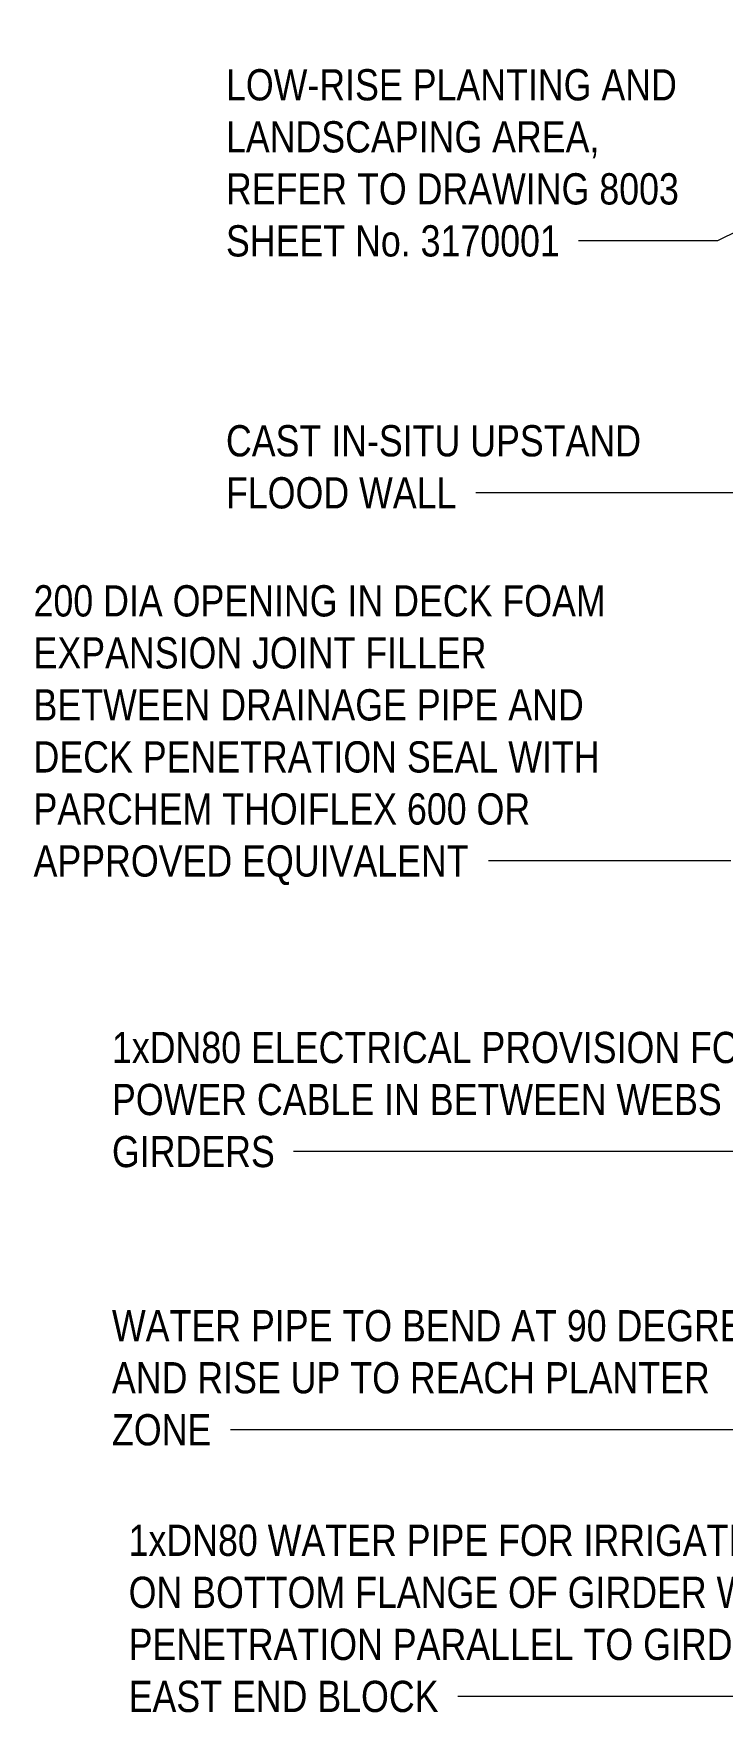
# Model space of a CAD drawing. Header units: metres. Extents: x -1214.1 to -1186.2, y 2 to 26.4.
# Drawn here: x -1199.83 to -1198.45, y 19.766 to 23.128 of the extents above; entities that cross this region are included whole.
import ezdxf

# ---------------------------------------------------------------- set-up
doc = ezdxf.new("R2010")
doc.units = ezdxf.units.M
doc.layers.add('G-ANNO-TEXT', color=7, linetype='Continuous', lineweight=9)
doc.styles.add('Arial Narrow', font='ARIALN.TTF', dxfattribs={"height": 0.0625})

msp = doc.modelspace()

# ---------------------------------------------------------------- linework, layer by layer
at = {"layer": 'G-ANNO-TEXT'}
for p, q in [((-1197.6149, 23.1279), (-1198.4604, 22.7128)), ((-1198.4604, 22.7128), (-1198.739, 22.7128)), ((-1198.5269, 22.2083), (-1198.9441, 22.2083)), ((-1198.08, 22.2083), (-1198.5269, 22.2083)), ((-1198.6211, 21.4712), (-1198.9192, 21.4712)), ((-1198.4337, 21.4712), (-1198.6211, 21.4712)), ((-1197.8842, 20.8893), (-1199.3096, 20.8893)), ((-1198.2483, 20.3322), (-1199.4353, 20.3322)), ((-1197.8842, 19.7984), (-1198.9802, 19.7984))]:
    msp.add_line(p, q, dxfattribs=at)

# ---------------------------------------------------------------- texts
at = {"layer": 'G-ANNO-TEXT', "char_height": 0.0625, "attachment_point": 1, "style": 'Arial Narrow', "bg_fill": 3, "box_fill_scale": 1, "bg_fill_color": 256, "bg_fill_transparency": 0}
for s, insert in [('LOW-RISE PLANTING AND ', (-1199.4446, 23.0566)), ('LANDSCAPING AREA, ', (-1199.4446, 22.9524)), ('REFER TO DRAWING 8003 ', (-1199.4446, 22.8482)), ('SHEET No. 3170001', (-1199.4446, 22.7441)), ('CAST IN-SITU UPSTAND ', (-1199.4446, 22.3438)), ('FLOOD WALL', (-1199.4446, 22.2396)), ('200 DIA OPENING IN DECK FOAM ', (-1199.8299, 22.0233)), ('EXPANSION JOINT FILLER ', (-1199.8299, 21.9192)), ('BETWEEN DRAINAGE PIPE AND ', (-1199.8299, 21.815)), ('DECK PENETRATION SEAL WITH ', (-1199.8299, 21.7108)), ('PARCHEM THOIFLEX 600 OR ', (-1199.8299, 21.6066)), ('APPROVED EQUIVALENT', (-1199.8299, 21.5024)), ('1xDN80 ELECTRICAL PROVISION FOR IRRIGATION ', (-1199.6729, 21.129)), ('POWER CABLE IN BETWEEN WEBS OF SUPER-T ', (-1199.6729, 21.0248)), ('GIRDERS', (-1199.6729, 20.9206)), ('WATER PIPE TO BEND AT 90 DEGREE ', (-1199.6729, 20.5718)), ('AND RISE UP TO REACH PLANTER ', (-1199.6729, 20.4677)), ('ZONE', (-1199.6729, 20.3635)), ('1xDN80 WATER PIPE FOR IRRIGATION TO REST ', (-1199.6395, 20.1422)), ('ON BOTTOM FLANGE OF GIRDER WITH ', (-1199.6395, 20.038)), ('PENETRATION PARALLEL TO GIRDER AXIS IN ', (-1199.6395, 19.9338)), ('EAST END BLOCK', (-1199.6395, 19.8296))]:
    msp.add_mtext(s, dxfattribs=dict(at, insert=insert))

doc.saveas('drawing.dxf')
